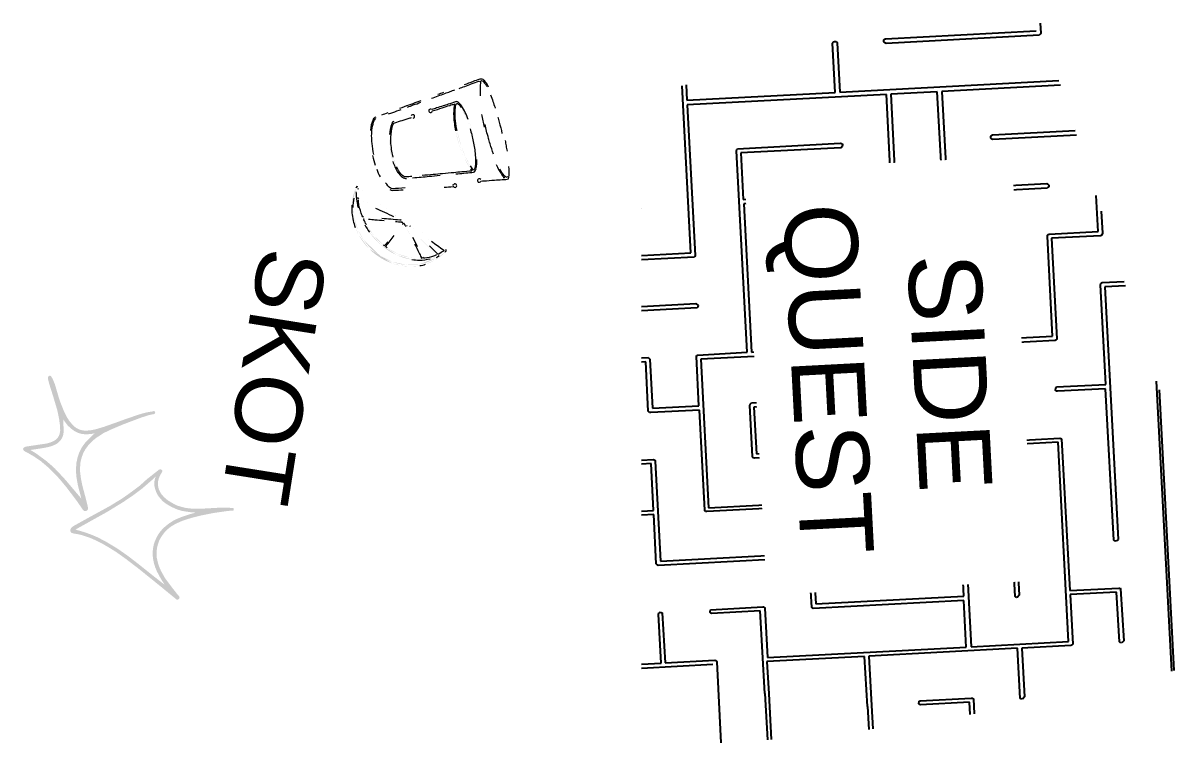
# Model space of a CAD drawing. Header units: millimetres. Extents: x -194 to 314, y -198 to 195.
# Drawn here: x -47.7 to 50.4, y -197.6 to -136.3 of the extents above; entities that cross this region are included whole.
import ezdxf

# ---------------------------------------------------------------- set-up
doc = ezdxf.new("R2010")
doc.units = ezdxf.units.MM
doc.header["$MEASUREMENT"] = 0
for name, color, linetype in [('H', 7, 'Continuous'), ('PDF4_Geometry', 7, 'Continuous'), ('PDF4_Solid Fills', 7, 'Continuous')]:
    doc.layers.add(name, color=color, linetype=linetype)
doc.styles.add('PDF AlfaSlabOne', font='arial.ttf')

msp = doc.modelspace()

# ---------------------------------------------------------------- hatches: boundary and pattern name
at = {"layer": 'H', "linetype": 'Continuous'}
msp.add_hatch(color=256, dxfattribs=at).paths.add_polyline_path([(-47.749, -172.574), (-47.716, -172.523), (-47.639, -172.451), (-47.496, -172.388), (-47.386, -172.374), (-46.695, -172.268), (-45.991, -172.164), (-45.743, -172.127), (-45.405, -172.033), (-45.177, -171.938), (-45.076, -171.883), (-44.972, -171.814), (-44.804, -171.659), (-44.703, -171.494), (-44.627, -171.314), (-44.577, -171.022), (-44.594, -170.6), (-44.624, -170.407), (-44.324, -170.389), (-44.293, -170.691), (-44.274, -170.869), (-44.284, -171.167), (-44.331, -171.445), (-44.427, -171.677), (-44.575, -171.89), (-44.76, -172.071), (-44.995, -172.218), (-45.28, -172.332), (-45.435, -172.381), (-45.84, -172.481), (-46.669, -172.61), (-47.125, -172.677), (-46.644, -172.966), (-45.798, -173.584), (-45.406, -173.917), (-45.027, -174.262), (-44.319, -175.012), (-43.985, -175.392), (-43.334, -176.163), (-42.776, -176.813), (-42.859, -176.491), (-43.062, -175.708), (-43.144, -175.278), (-43.183, -175.042), (-43.225, -174.603), (-43.224, -174.156), (-43.186, -173.727), (-43.093, -173.304), (-42.963, -172.9), (-42.765, -172.504), (-42.503, -172.129), (-42.345, -171.945), (-42.02, -171.619), (-41.623, -171.247), (-41.86, -171.299), (-42.285, -171.342), (-42.689, -171.321), (-43.043, -171.223), (-43.375, -171.06), (-43.674, -170.834), (-43.953, -170.57), (-44.209, -170.227), (-44.323, -170.05), (-44.324, -170.389), (-44.624, -170.407), (-44.672, -170.021), (-44.826, -169.284), (-45.154, -168.186), (-45.377, -167.468), (-45.506, -167.073), (-45.605, -166.667), (-45.622, -166.583), (-45.609, -166.477), (-45.591, -166.438), (-45.573, -166.4), (-45.528, -166.364), (-45.499, -166.355), (-45.431, -166.349), (-45.392, -166.368), (-45.367, -166.384), (-45.31, -166.472), (-45.265, -166.546), (-45.178, -166.719), (-45.031, -167.076), (-44.868, -167.625), (-44.763, -167.99), (-44.588, -168.553), (-44.255, -169.38), (-43.993, -169.9), (-43.834, -170.15), (-43.705, -170.315), (-43.467, -170.588), (-43.222, -170.794), (-42.941, -170.937), (-42.651, -171.013), (-42.315, -171.027), (-41.944, -170.991), (-41.527, -170.906), (-41.302, -170.839), (-40.823, -170.694), (-39.903, -170.372), (-38.981, -170.038), (-38.047, -169.717), (-37.582, -169.571), (-37.148, -169.461), (-36.706, -169.393), (-36.677, -169.383), (-36.607, -169.364), (-36.554, -169.371), (-36.527, -169.374), (-36.502, -169.391), (-36.481, -169.434), (-36.474, -169.49), (-36.478, -169.53), (-36.497, -169.567), (-36.527, -169.591), (-36.57, -169.613), (-36.64, -169.631), (-36.666, -169.628), (-37.015, -169.708), (-37.664, -169.913), (-38.644, -170.281), (-39.285, -170.529), (-39.613, -170.665), (-40.256, -170.939), (-40.89, -171.242), (-41.48, -171.63), (-41.764, -171.853), (-41.917, -171.997), (-42.199, -172.302), (-42.427, -172.613), (-42.617, -172.956), (-42.742, -173.307), (-42.842, -173.687), (-42.876, -174.077), (-42.885, -174.482), (-42.858, -174.702), (-42.818, -175.046), (-42.684, -175.726), (-42.414, -176.735), (-42.24, -177.421), (-42.216, -177.56), (-42.208, -177.71), (-42.228, -177.762), (-42.261, -177.812), (-42.306, -177.847), (-42.349, -177.869), (-42.377, -177.879), (-42.446, -177.884), (-42.499, -177.878), (-42.564, -177.856), (-42.672, -177.735), (-42.741, -177.631), (-43.155, -177.025), (-44.031, -175.874), (-44.491, -175.316), (-44.813, -174.952), (-45.487, -174.259), (-46.212, -173.642), (-46.813, -173.23), (-47.231, -172.989), (-47.446, -172.868), (-47.485, -172.85), (-47.587, -172.797), (-47.675, -172.745), (-47.721, -172.672), (-47.741, -172.616), (-47.749, -172.574)])
at = {"layer": 'PDF4_Solid Fills', "transparency": 33554559}
h = msp.add_hatch(color=256, dxfattribs=at)
h.paths.add_polyline_path([(-14.637, -144.2, 0.007735), (-15.139, -144.361)], flags=0)
h.paths.add_polyline_path([(-15.139, -144.361), (-16.128, -144.677)], flags=0)
h.paths.add_polyline_path([(-16.495, -145.792, 0.048168), (-16.471, -146.828)], flags=0)
h.paths.add_polyline_path([(-16.471, -146.828, 0.053777), (-16.201, -148.099)], flags=0)
h.paths.add_polyline_path([(-15.036, -149.527), (-14.525, -149.477)], flags=0)
h.paths.add_polyline_path([(-12.176, -149.262, 0.003018), (-10.838, -149.145)], flags=0)
h.paths.add_polyline_path([(-9.105, -148.718, 0.000008), (-9.096, -148.683)], flags=0)
h.paths.add_polyline_path([(-9.032, -147.912, 0.037093), (-9.099, -147.132)], flags=0)
h.paths.add_polyline_path([(-9.099, -147.132, 0.021198), (-9.267, -146.18)], flags=0)
h.paths.add_polyline_path([(-9.267, -146.18, 0.02769), (-9.531, -145.177)], flags=0)
h.paths.add_polyline_path([(-9.531, -145.177, 0.011528), (-9.764, -144.508)], flags=0)
h.paths.add_polyline_path([(-10.856, -145.476, 0.027377), (-10.506, -146.778)], flags=0)
h.paths.add_polyline_path([(-10.506, -146.778, 0.023155), (-10.314, -147.294)], flags=0)
h.paths.add_polyline_path([(-10.314, -147.294, 0.008547), (-10.089, -147.808)], flags=0)
h.paths.add_polyline_path([(-10.089, -147.808, 0.045077), (-9.573, -148.709)], flags=0)
h.paths.add_polyline_path([(-9.451, -148.899, 0.000022), (-9.443, -148.886)], flags=0)
h.paths.add_polyline_path([(-14.578, -149.366, 0.005289), (-13.709, -149.29)], flags=0)
h.paths.add_polyline_path([(-16.179, -147.707, 0.052459), (-15.894, -148.532)], flags=0)
h.paths.add_polyline_path([(-14.62, -144.348, 0.270209), (-14.456, -144.4)], flags=0)
h.paths.add_polyline_path([(-9.985, -147.723, 0.040288), (-9.58, -148.458)], flags=0)
h.paths.add_polyline_path([(-10.337, -146.852, 0.026581), (-9.985, -147.723)], flags=0)
h.paths.add_polyline_path([(-10.723, -145.468, 0.031532), (-10.337, -146.852)], flags=0)
h.paths.add_polyline_path([(-9.878, -144.523, 0.052284), (-10.373, -143.495)], flags=0)
h.paths.add_polyline_path([(-9.612, -145.291, 0.005024), (-9.878, -144.523)], flags=0)

# ---------------------------------------------------------------- linework, layer by layer
for p, q in [((39.025, -136.287), (39.071, -137.157)), ((25.831, -137.624), (38.691, -136.95)), ((38.937, -137.307), (25.879, -138.019)), ((38.991, -137.275), (38.937, -137.307)), ((39.046, -137.216), (38.991, -137.275)), ((39.071, -137.157), (39.046, -137.216)), ((21.307, -138.004), (21.36, -137.943)), ((21.526, -142.196), (21.307, -138.004)), ((21.36, -137.943), (21.386, -137.886)), ((21.386, -137.886), (21.468, -137.852)), ((21.468, -137.852), (21.553, -137.848)), ((21.553, -137.848), (21.612, -137.874)), ((21.612, -137.874), (21.671, -137.927)), ((21.671, -137.927), (21.703, -137.983)), ((21.703, -137.983), (21.923, -142.175)), ((25.673, -137.859), (25.694, -137.716)), ((25.704, -137.915), (25.673, -137.859)), ((25.694, -137.716), (25.747, -137.657)), ((25.764, -137.969), (25.704, -137.915)), ((25.747, -137.657), (25.831, -137.624)), ((25.879, -138.019), (25.764, -137.969)), ((21.923, -142.175), (40.62, -141.195)), ((9.234, -155.877), (8.488, -141.64)), ((8.825, -141.558), (8.893, -142.858)), ((8.893, -142.858), (21.526, -142.196)), ((25.909, -142.364), (8.913, -143.254)), ((26.354, -150.862), (25.909, -142.364)), ((30.243, -142.136), (26.276, -142.344)), ((26.276, -142.344), (26.722, -150.843)), ((30.716, -150.633), (30.243, -142.136)), ((40.747, -141.586), (30.64, -142.116)), ((30.64, -142.116), (31.075, -150.415)), ((8.913, -143.254), (9.587, -156.114)), ((34.818, -145.987), (34.843, -145.9)), ((34.823, -146.072), (34.818, -145.987)), ((34.855, -146.127), (34.823, -146.072)), ((34.843, -145.9), (34.896, -145.841)), ((34.914, -146.18), (34.855, -146.127)), ((34.896, -145.841), (34.951, -145.809)), ((34.971, -146.206), (34.914, -146.18)), ((34.951, -145.809), (41.999, -145.44)), ((42.126, -145.831), (34.971, -146.206)), ((13.124, -147.18), (13.145, -147.066)), ((14.024, -164.346), (13.124, -147.18)), ((13.145, -147.066), (13.2, -147.005)), ((13.2, -147.005), (21.951, -146.519)), ((22.028, -146.913), (13.473, -147.361)), ((21.951, -146.519), (22.066, -146.541)), ((22.084, -146.881), (22.028, -146.913)), ((22.066, -146.541), (22.126, -146.596)), ((22.137, -146.822), (22.084, -146.881)), ((22.126, -146.596), (22.159, -146.679)), ((22.159, -146.679), (22.137, -146.822)), ((13.473, -147.361), (13.681, -151.326)), ((31.075, -150.415), (39.6, -149.968)), ((39.6, -149.968), (39.658, -149.994)), ((39.658, -149.994), (39.719, -150.047)), ((39.719, -150.047), (39.749, -150.102)), ((39.753, -150.187), (39.731, -150.274)), ((39.749, -150.102), (39.753, -150.187)), ((13.681, -151.326), (22.236, -150.878)), ((22.236, -150.878), (22.322, -150.903)), ((22.322, -150.903), (22.383, -150.956)), ((22.383, -150.956), (22.413, -151.011)), ((22.413, -151.011), (22.633, -155.203)), ((26.387, -150.946), (26.354, -150.862)), ((26.447, -150.999), (26.387, -150.946)), ((26.589, -151.02), (26.447, -150.999)), ((26.644, -150.988), (26.589, -151.02)), ((26.699, -150.929), (26.644, -150.988)), ((26.722, -150.843), (26.699, -150.929)), ((30.749, -150.717), (30.716, -150.633)), ((30.781, -150.772), (30.749, -150.717)), ((30.895, -150.795), (30.781, -150.772)), ((35.059, -150.576), (30.895, -150.795)), ((35.267, -154.541), (35.059, -150.576)), ((39.621, -150.365), (35.428, -150.584)), ((35.428, -150.584), (35.87, -159.027)), ((39.674, -150.306), (39.621, -150.365)), ((39.731, -150.274), (39.674, -150.306)), ((43.961, -154.057), (43.8, -150.983)), ((5, -152.066), (5, -152.067)), ((22.029, -151.259), (13.729, -151.694)), ((13.729, -151.694), (14.391, -164.326)), ((22.248, -155.451), (22.029, -151.259)), ((44.234, -152.319), (44.339, -154.208)), ((39.797, -154.275), (43.961, -154.057)), ((22.633, -155.203), (35.267, -154.541)), ((35.286, -154.909), (26.958, -155.346)), ((35.506, -159.102), (35.286, -154.909)), ((39.639, -154.483), (39.66, -154.368)), ((40.084, -162.98), (39.639, -154.483)), ((39.66, -154.368), (39.713, -154.308)), ((39.713, -154.308), (39.797, -154.275)), ((44.179, -154.416), (39.987, -154.635)), ((39.987, -154.635), (40.435, -163.19)), ((44.263, -154.382), (44.179, -154.416)), ((44.287, -154.325), (44.263, -154.382)), ((44.339, -154.208), (44.287, -154.325)), ((5, -156.099), (9.234, -155.877)), ((9.587, -156.114), (9.561, -156.172)), ((17.913, -155.622), (17.934, -155.506)), ((18.143, -160.012), (17.913, -155.622)), ((17.934, -155.506), (17.987, -155.447)), ((17.987, -155.447), (18.044, -155.415)), ((18.044, -155.415), (18.129, -155.411)), ((18.129, -155.411), (18.215, -155.435)), ((18.215, -155.435), (18.274, -155.488)), ((18.274, -155.488), (18.306, -155.572)), ((18.306, -155.572), (18.524, -159.736)), ((22.28, -155.505), (22.248, -155.451)), ((22.339, -155.56), (22.28, -155.505)), ((22.426, -155.583), (22.339, -155.56)), ((26.59, -155.365), (22.426, -155.583)), ((26.81, -159.558), (26.59, -155.365)), ((26.958, -155.346), (27.177, -159.539)), ((9.508, -156.233), (5, -156.483)), ((9.561, -156.172), (9.508, -156.233)), ((35.87, -159.027), (35.849, -159.14)), ((44.171, -158.592), (44.193, -158.476)), ((44.617, -167.088), (44.171, -158.592)), ((44.193, -158.476), (44.247, -158.417)), ((44.247, -158.417), (44.304, -158.414)), ((44.304, -158.414), (46.178, -158.303)), ((46.3, -158.678), (44.549, -158.77)), ((44.549, -158.77), (45.678, -180.298)), ((18.173, -160.067), (18.143, -160.012)), ((22.456, -159.928), (18.291, -160.146)), ((18.524, -159.736), (22.661, -159.519)), ((23.118, -172.561), (22.456, -159.928)), ((22.661, -159.519), (22.775, -159.542)), ((22.775, -159.542), (22.836, -159.595)), ((22.836, -159.595), (22.868, -159.679)), ((22.868, -159.679), (23.087, -163.87)), ((26.842, -159.613), (26.81, -159.558)), ((26.901, -159.666), (26.842, -159.613)), ((26.958, -159.692), (26.901, -159.666)), ((27.044, -159.687), (26.958, -159.692)), ((27.098, -159.655), (27.044, -159.687)), ((27.153, -159.596), (27.098, -159.655)), ((27.177, -159.539), (27.153, -159.596)), ((31.167, -159.244), (31.191, -159.158)), ((31.387, -163.436), (31.167, -159.244)), ((31.191, -159.158), (31.245, -159.098)), ((31.245, -159.098), (31.33, -159.094)), ((31.33, -159.094), (31.471, -159.087)), ((31.471, -159.087), (31.532, -159.14)), ((31.532, -159.14), (31.564, -159.223)), ((31.564, -159.223), (31.783, -163.415)), ((35.537, -159.157), (35.506, -159.102)), ((35.597, -159.21), (35.537, -159.157)), ((35.654, -159.236), (35.597, -159.21)), ((35.739, -159.232), (35.654, -159.236)), ((35.796, -159.2), (35.739, -159.232)), ((35.849, -159.14), (35.796, -159.2)), ((5, -160.445), (9.658, -160.201)), ((9.763, -160.564), (5, -160.829)), ((9.658, -160.201), (9.837, -160.362)), ((9.818, -160.505), (9.763, -160.564)), ((9.837, -160.362), (9.818, -160.505)), ((18.232, -160.12), (18.173, -160.067)), ((18.291, -160.146), (18.232, -160.12)), ((31.783, -163.415), (40.084, -162.98)), ((31.379, -163.806), (23.079, -164.241)), ((23.087, -163.87), (31.387, -163.436)), ((31.657, -168.053), (31.379, -163.806)), ((40.301, -163.339), (31.775, -163.786)), ((31.775, -163.786), (31.983, -167.75)), ((40.356, -163.307), (40.301, -163.339)), ((40.41, -163.248), (40.356, -163.307)), ((40.435, -163.19), (40.41, -163.248)), ((5, -164.818), (5.581, -164.788)), ((5.581, -164.788), (5.732, -164.923)), ((5.732, -164.923), (5.952, -169.115)), ((9.697, -164.716), (9.721, -164.629)), ((9.916, -168.907), (9.697, -164.716)), ((9.721, -164.629), (9.776, -164.597)), ((9.776, -164.597), (14.024, -164.346)), ((18.605, -164.503), (10.078, -164.95)), ((10.078, -164.95), (10.741, -177.612)), ((14.391, -164.326), (18.584, -164.106)), ((18.584, -164.106), (18.671, -164.131)), ((18.689, -164.471), (18.605, -164.503)), ((18.671, -164.131), (18.73, -164.184)), ((18.742, -164.411), (18.689, -164.471)), ((18.73, -164.184), (18.762, -164.268)), ((18.765, -164.326), (18.742, -164.411)), ((18.762, -164.268), (18.765, -164.326)), ((23.079, -164.241), (23.525, -172.738)), ((5.374, -165.169), (5, -165.189)), ((5.594, -169.361), (5.374, -165.169)), ((50.242, -191.52), (48.947, -166.825)), ((31.983, -167.75), (36.118, -167.534)), ((36.118, -167.534), (36.235, -167.584)), ((36.235, -167.584), (36.293, -167.61)), ((36.293, -167.61), (36.544, -171.887)), ((40.326, -167.598), (40.37, -167.367)), ((40.385, -167.652), (40.326, -167.598)), ((40.37, -167.367), (40.424, -167.308)), ((40.499, -167.675), (40.385, -167.652)), ((40.424, -167.308), (44.617, -167.088)), ((44.607, -167.459), (40.499, -167.675)), ((45.313, -180.374), (44.607, -167.459)), ((49.185, -167.558), (50.439, -191.468)), ((14.261, -168.879), (14.283, -168.763)), ((14.49, -173.241), (14.261, -168.879)), ((14.283, -168.763), (14.337, -168.704)), ((14.337, -168.704), (14.392, -168.672)), ((14.392, -168.672), (18.754, -168.444)), ((18.831, -168.81), (14.609, -169.031)), ((18.754, -168.444), (18.871, -168.494)), ((18.886, -168.778), (18.831, -168.81)), ((18.871, -168.494), (18.928, -168.52)), ((18.928, -168.52), (18.886, -168.778)), ((27.263, -168.198), (27.422, -167.99)), ((27.523, -172.614), (27.263, -168.198)), ((27.422, -167.99), (27.567, -168.038)), ((27.567, -168.038), (27.624, -168.064)), ((27.624, -168.064), (27.877, -172.341)), ((31.689, -168.107), (31.657, -168.053)), ((31.803, -168.13), (31.689, -168.107)), ((35.967, -167.912), (31.803, -168.13)), ((36.219, -172.158), (35.967, -167.912)), ((5.626, -169.417), (5.594, -169.361)), ((5.685, -169.47), (5.626, -169.417)), ((5.801, -169.493), (5.685, -169.47)), ((9.965, -169.275), (5.801, -169.493)), ((5.952, -169.115), (9.916, -168.907)), ((10.412, -177.8), (9.965, -169.275)), ((14.609, -169.031), (14.817, -172.996)), ((36.544, -171.887), (40.708, -171.668)), ((40.708, -171.668), (40.795, -171.691)), ((40.795, -171.691), (40.854, -171.717)), ((40.854, -171.717), (41.56, -184.661)), ((14.817, -172.996), (23.118, -172.561)), ((23.525, -172.738), (23.391, -172.916)), ((27.582, -172.669), (27.523, -172.614)), ((27.669, -172.692), (27.582, -172.669)), ((31.86, -172.472), (27.669, -172.692)), ((27.877, -172.341), (32.013, -172.124)), ((32.069, -176.466), (31.86, -172.472)), ((32.013, -172.124), (32.128, -172.145)), ((32.128, -172.145), (32.186, -172.171)), ((32.186, -172.171), (32.439, -176.446)), ((36.278, -172.213), (36.219, -172.158)), ((36.336, -172.237), (36.278, -172.213)), ((40.558, -172.016), (36.336, -172.237)), ((41.448, -189.013), (40.558, -172.016)), ((5, -173.54), (6.01, -173.487)), ((6.01, -173.487), (6.097, -173.51)), ((6.097, -173.51), (6.154, -173.536)), ((6.154, -173.536), (6.188, -173.619)), ((6.188, -173.619), (6.634, -182.145)), ((14.52, -173.295), (14.49, -173.241)), ((14.552, -173.352), (14.52, -173.295)), ((14.639, -173.374), (14.552, -173.352)), ((23.391, -172.916), (14.639, -173.374)), ((5.829, -173.836), (5, -173.88)), ((6.038, -177.83), (5.829, -173.836)), ((27.746, -176.863), (27.905, -176.684)), ((27.905, -176.684), (32.069, -176.466)), ((36.422, -176.579), (28.093, -177.016)), ((32.439, -176.446), (36.63, -176.227)), ((36.9, -185.161), (36.422, -176.579)), ((36.63, -176.227), (36.689, -176.253)), ((36.689, -176.253), (36.747, -176.279)), ((36.747, -176.279), (37.235, -185.058)), ((23.364, -177.263), (10.588, -177.933)), ((10.741, -177.612), (23.601, -176.939)), ((23.643, -181.51), (23.364, -177.263)), ((23.601, -176.939), (23.688, -176.963)), ((23.688, -176.963), (23.747, -176.987)), ((23.747, -176.987), (23.997, -181.235)), ((27.964, -181.027), (27.746, -176.863)), ((28.093, -177.016), (28.313, -181.208)), ((5, -177.891), (6.038, -177.83)), ((6.056, -178.17), (5, -178.226)), ((6.277, -182.391), (6.056, -178.17)), ((10.415, -177.857), (10.412, -177.8)), ((10.474, -177.91), (10.415, -177.857)), ((10.588, -177.933), (10.474, -177.91)), ((45.372, -180.427), (45.313, -180.374)), ((45.515, -180.449), (45.372, -180.427)), ((45.678, -180.298), (45.515, -180.449)), ((6.634, -182.145), (19.465, -181.473)), ((19.465, -181.473), (19.581, -181.495)), ((19.581, -181.495), (19.64, -181.549)), ((19.64, -181.549), (19.89, -185.796)), ((23.675, -181.564), (23.643, -181.51)), ((23.789, -181.587), (23.675, -181.564)), ((28.179, -181.357), (23.789, -181.587)), ((23.997, -181.235), (27.964, -181.027)), ((28.234, -181.325), (28.179, -181.357)), ((28.313, -181.208), (28.234, -181.325)), ((32.303, -180.914), (32.467, -180.791)), ((32.524, -185.134), (32.303, -180.914)), ((32.467, -180.791), (32.61, -180.813)), ((32.61, -180.813), (32.67, -180.866)), ((32.67, -180.866), (33.148, -189.448)), ((6.309, -182.445), (6.277, -182.391)), ((6.368, -182.5), (6.309, -182.445)), ((6.426, -182.525), (6.368, -182.5)), ((19.287, -181.851), (6.426, -182.525)), ((19.537, -186.098), (19.287, -181.851)), ((41.56, -184.661), (45.724, -184.443)), ((45.724, -184.443), (45.84, -184.464)), ((45.84, -184.464), (45.87, -184.52)), ((45.87, -184.52), (46.159, -188.935)), ((32.516, -185.504), (19.656, -186.178)), ((19.89, -185.796), (32.524, -185.134)), ((32.724, -189.47), (32.516, -185.504)), ((36.959, -185.214), (36.9, -185.161)), ((37.017, -185.24), (36.959, -185.214)), ((37.102, -185.236), (37.017, -185.24)), ((37.235, -185.058), (37.102, -185.236)), ((45.544, -184.793), (41.578, -185.001)), ((41.578, -185.001), (41.799, -189.222)), ((45.794, -189.04), (45.544, -184.793)), ((6.474, -186.67), (6.495, -186.555)), ((6.495, -186.555), (6.551, -186.523)), ((6.551, -186.523), (6.606, -186.493)), ((6.606, -186.493), (6.781, -186.569)), ((10.866, -186.467), (10.913, -186.294)), ((10.869, -186.525), (10.866, -186.467)), ((10.928, -186.579), (10.869, -186.525)), ((10.913, -186.294), (15.358, -186.034)), ((15.15, -186.386), (10.986, -186.605)), ((15.543, -193.431), (15.15, -186.386)), ((15.358, -186.034), (15.445, -186.057)), ((15.445, -186.057), (15.504, -186.112)), ((15.504, -186.112), (15.536, -186.166)), ((15.536, -186.166), (15.756, -190.359)), ((19.596, -186.153), (19.537, -186.098)), ((19.656, -186.178), (19.596, -186.153)), ((6.692, -190.834), (6.474, -186.67)), ((6.781, -186.569), (7.031, -190.817)), ((10.986, -186.605), (10.928, -186.579)), ((15.756, -190.359), (32.724, -189.47)), ((33.148, -189.448), (41.448, -189.013)), ((41.635, -189.343), (37.471, -189.561)), ((41.799, -189.222), (41.635, -189.343)), ((45.855, -189.094), (45.794, -189.04)), ((45.998, -189.114), (45.855, -189.094)), ((46.159, -188.935), (45.998, -189.114)), ((24.045, -190.265), (15.717, -190.701)), ((24.297, -194.541), (24.045, -190.265)), ((37.076, -189.582), (24.413, -190.245)), ((24.413, -190.245), (24.634, -194.466)), ((37.327, -193.858), (37.076, -189.582)), ((37.471, -189.561), (37.689, -193.725)), ((5, -190.923), (6.692, -190.834)), ((11.102, -190.972), (5, -191.292)), ((7.031, -190.817), (11.28, -190.594)), ((11.28, -190.594), (11.338, -190.618)), ((11.338, -190.618), (11.399, -190.673)), ((11.399, -190.673), (11.429, -190.728)), ((11.429, -190.728), (11.792, -197.649)), ((15.717, -190.701), (15.862, -193.471)), ((15.543, -193.431), (15.749, -197.373)), ((15.862, -193.471), (16.066, -197.347)), ((28.66, -194.313), (28.704, -194.083)), ((28.719, -194.366), (28.66, -194.313)), ((28.704, -194.083), (28.788, -194.05)), ((28.806, -194.39), (28.719, -194.366)), ((28.788, -194.05), (33.15, -193.821)), ((32.997, -194.171), (28.806, -194.39)), ((33.052, -195.222), (32.997, -194.171)), ((33.15, -193.821), (33.265, -193.844)), ((33.265, -193.844), (33.324, -193.898)), ((33.324, -193.898), (33.399, -195.163)), ((37.385, -193.883), (37.327, -193.858)), ((37.529, -193.904), (37.385, -193.883)), ((37.689, -193.725), (37.529, -193.904)), ((24.297, -194.541), (24.399, -196.491)), ((24.634, -194.466), (24.738, -196.449))]:
    msp.add_line(p, q)
at = {"layer": 'PDF4_Geometry', "lineweight": 13}
for points in [[(-9.36, -141.279), (-9.612, -141.382), (-9.862, -141.468), (-10.116, -141.56)], [(-9.506, -141.475), (-9.293, -141.399), (-9.073, -141.331), (-8.869, -141.239)], [(-8.808, -141.068), (-8.994, -141.139), (-9.181, -141.205), (-9.36, -141.279)], [(-8.869, -141.239), (-8.818, -141.217), (-8.811, -141.226), (-8.82, -141.284)], [(-8.71, -142.496), (-8.735, -142.116), (-8.752, -141.728), (-8.699, -141.346)], [(-8.699, -141.346), (-8.696, -141.311), (-8.691, -141.282), (-8.681, -141.252)], [(-8.681, -141.252), (-8.663, -141.186), (-8.632, -141.174), (-8.575, -141.2)], [(-8.575, -141.2), (-8.519, -141.226), (-8.481, -141.268), (-8.442, -141.315)], [(-8.442, -141.315), (-8.342, -141.432), (-8.268, -141.56), (-8.192, -141.694)], [(-8.028, -141.746), (-8.131, -141.546), (-8.237, -141.352), (-8.388, -141.185)], [(-12.897, -142.703), (-12.52, -142.56), (-12.139, -142.433), (-11.763, -142.285)], [(-11.882, -142.206), (-12.048, -142.267), (-12.215, -142.322), (-12.375, -142.387)], [(-11.763, -142.285), (-11.613, -142.229), (-11.46, -142.188), (-11.317, -142.127)], [(-11.317, -142.127), (-11.179, -142.067), (-11.037, -142.023), (-10.898, -141.969)], [(-10.547, -141.86), (-10.386, -141.801), (-10.232, -141.738), (-10.07, -141.684)], [(-10.07, -141.684), (-9.877, -141.622), (-9.692, -141.546), (-9.506, -141.475)], [(-14.831, -143.282), (-15.101, -143.378), (-15.365, -143.477), (-15.635, -143.573)], [(-14.954, -143.456), (-14.788, -143.395), (-14.625, -143.324), (-14.453, -143.268)], [(-14.158, -143.032), (-14.378, -143.127), (-14.608, -143.203), (-14.831, -143.282)], [(-14.453, -143.268), (-14.238, -143.201), (-14.031, -143.12), (-13.819, -143.044)], [(-13.82, -142.915), (-13.934, -142.958), (-14.051, -142.985), (-14.158, -143.032)], [(-11.912, -143.35), (-12.102, -143.399), (-12.281, -143.479), (-12.466, -143.528)], [(-11.981, -143.511), (-11.767, -143.44), (-11.551, -143.379), (-11.344, -143.303)], [(-11.493, -143.215), (-11.628, -143.262), (-11.769, -143.311), (-11.912, -143.35)], [(-10.856, -143.006), (-11.06, -143.098), (-11.281, -143.138), (-11.493, -143.215)], [(-11.344, -143.303), (-11.209, -143.255), (-11.068, -143.234), (-10.934, -143.181)], [(-10.94, -143.3), (-11.019, -143.615), (-11.019, -143.934), (-11.007, -144.256)], [(-10.934, -143.181), (-10.917, -143.228), (-10.931, -143.265), (-10.94, -143.3)], [(-10.875, -143.655), (-10.858, -143.488), (-10.834, -143.321), (-10.781, -143.163)], [(-10.636, -143.034), (-10.704, -142.983), (-10.78, -142.972), (-10.856, -143.006)], [(-10.781, -143.163), (-10.753, -143.089), (-10.742, -143.087), (-10.681, -143.134)], [(-10.681, -143.134), (-10.551, -143.233), (-10.461, -143.358), (-10.373, -143.495)], [(-10.346, -143.343), (-10.429, -143.227), (-10.521, -143.12), (-10.636, -143.034)], [(-9.764, -144.508), (-9.919, -144.101), (-10.096, -143.7), (-10.346, -143.343)], [(-7.862, -142.419), (-7.793, -142.599), (-7.718, -142.778), (-7.658, -142.966)], [(-7.658, -142.966), (-7.606, -143.144), (-7.539, -143.313), (-7.481, -143.49)], [(-17.654, -144.317), (-17.753, -144.351), (-17.831, -144.403), (-17.877, -144.497)], [(-16.639, -143.944), (-16.815, -144.012), (-16.991, -144.075), (-17.166, -144.143)], [(-16.562, -144.038), (-16.443, -143.994), (-16.321, -143.96), (-16.202, -143.916)], [(-16.202, -143.916), (-15.965, -143.823), (-15.726, -143.74), (-15.493, -143.652)], [(-14.525, -144.102), (-14.578, -144.114), (-14.62, -144.152), (-14.637, -144.2)], [(-14.341, -144.216), (-14.36, -144.137), (-14.445, -144.083), (-14.525, -144.102)], [(-14.456, -144.4), (-14.376, -144.381), (-14.323, -144.296), (-14.341, -144.216)], [(-13.024, -143.617), (-13.104, -143.635), (-13.158, -143.72), (-13.139, -143.8)], [(-13.139, -143.8), (-13.121, -143.88), (-13.036, -143.933), (-12.956, -143.915)], [(-12.879, -143.662), (-12.916, -143.625), (-12.971, -143.605), (-13.024, -143.617)], [(-12.956, -143.915), (-12.892, -143.9), (-12.848, -143.845), (-12.839, -143.787)], [(-12.466, -143.528), (-12.609, -143.566), (-12.744, -143.614), (-12.879, -143.662)], [(-12.839, -143.787), (-12.828, -143.785), (-12.818, -143.782), (-12.812, -143.781)], [(-12.812, -143.781), (-12.538, -143.679), (-12.258, -143.603), (-11.981, -143.511)], [(-11.007, -144.256), (-10.991, -144.667), (-10.931, -145.073), (-10.856, -145.476)], [(-10.854, -144.652), (-10.885, -144.323), (-10.906, -143.987), (-10.875, -143.655)], [(-8.629, -144.068), (-8.558, -144.427), (-8.496, -144.793), (-8.409, -145.148)], [(-7.481, -143.49), (-7.476, -143.512), (-7.467, -143.526), (-7.462, -143.548)], [(-7.238, -144.303), (-7.2, -144.445), (-7.163, -144.582), (-7.125, -144.724)], [(-17.877, -144.497), (-18.028, -144.795), (-18.083, -145.116), (-18.115, -145.442)], [(-17.972, -146.552), (-18.017, -146.114), (-18.027, -145.679), (-17.964, -145.245)], [(-17.964, -145.245), (-17.928, -145.007), (-17.869, -144.775), (-17.768, -144.556)], [(-17.768, -144.556), (-17.742, -144.5), (-17.701, -144.457), (-17.639, -144.431)], [(-16.292, -144.866), (-16.421, -145.165), (-16.468, -145.472), (-16.495, -145.792)], [(-16.323, -145.489), (-16.29, -145.291), (-16.245, -145.096), (-16.165, -144.91)], [(-16.247, -144.772), (-16.262, -144.803), (-16.277, -144.835), (-16.292, -144.866)], [(-16.128, -144.677), (-16.18, -144.695), (-16.219, -144.721), (-16.247, -144.772)], [(-16.165, -144.91), (-16.135, -144.842), (-16.087, -144.808), (-16.019, -144.787)], [(-16.019, -144.787), (-15.809, -144.722), (-15.6, -144.651), (-15.391, -144.586)], [(-15.391, -144.586), (-15.165, -144.518), (-14.948, -144.434), (-14.725, -144.377)], [(-14.725, -144.377), (-14.688, -144.369), (-14.652, -144.355), (-14.62, -144.348)], [(-10.723, -145.468), (-10.779, -145.2), (-10.83, -144.927), (-10.854, -144.652)], [(-9.612, -145.291), (-9.548, -145.472), (-9.516, -145.66), (-9.466, -145.828)], [(-8.03, -146.114), (-8.171, -145.67), (-8.255, -145.303), (-8.34, -144.936)], [(-7.125, -144.724), (-7.033, -145.05), (-6.964, -145.376), (-6.888, -145.706)], [(-16.358, -146.561), (-16.379, -146.202), (-16.377, -145.843), (-16.323, -145.489)], [(-9.466, -145.828), (-9.426, -146.026), (-9.379, -146.206), (-9.339, -146.381)], [(-7.9, -146.582), (-7.962, -146.406), (-8, -146.219), (-8.03, -146.114)], [(-17.821, -147.48), (-17.885, -147.176), (-17.945, -146.865), (-17.972, -146.552)], [(-16.281, -147.215), (-16.313, -146.999), (-16.346, -146.783), (-16.358, -146.561)], [(-16.179, -147.707), (-16.217, -147.542), (-16.254, -147.377), (-16.281, -147.215)], [(-9.339, -146.381), (-9.252, -146.759), (-9.203, -147.145), (-9.165, -147.528)], [(-7.609, -147.456), (-7.72, -147.168), (-7.799, -146.873), (-7.9, -146.582)], [(-17.937, -147.585), (-17.873, -147.862), (-17.804, -148.137), (-17.709, -148.406)], [(-16.201, -148.099), (-16.096, -148.41), (-15.966, -148.705), (-15.79, -148.984)], [(-9.165, -147.528), (-9.134, -147.857), (-9.125, -148.191), (-9.183, -148.524)], [(-9.096, -148.683), (-9.03, -148.432), (-9.024, -148.168), (-9.032, -147.912)], [(-17.579, -148.751), (-17.498, -148.979), (-17.394, -149.19), (-17.282, -149.406)], [(-15.511, -149.144), (-15.676, -148.964), (-15.793, -148.75), (-15.894, -148.532)], [(-15.79, -148.984), (-15.676, -149.16), (-15.544, -149.32), (-15.366, -149.435)], [(-15.209, -149.383), (-15.329, -149.326), (-15.427, -149.242), (-15.511, -149.144)], [(-12.752, -149.198), (-13.073, -149.222), (-13.389, -149.261), (-13.709, -149.29)], [(-11.965, -149.129), (-12.224, -149.15), (-12.486, -149.182), (-12.752, -149.198)], [(-10.997, -149.041), (-11.317, -149.065), (-11.639, -149.105), (-11.965, -149.129)], [(-10.32, -148.981), (-10.547, -148.994), (-10.77, -149.023), (-10.997, -149.041)], [(-10.838, -149.145), (-10.382, -149.102), (-9.918, -149.068), (-9.464, -149.014)], [(-9.451, -148.899), (-9.742, -148.927), (-10.031, -148.965), (-10.32, -148.981)], [(-9.341, -148.79), (-9.423, -148.679), (-9.508, -148.576), (-9.58, -148.458)], [(-9.573, -148.709), (-9.532, -148.766), (-9.475, -148.82), (-9.443, -148.886)], [(-9.464, -149.014), (-9.207, -148.983), (-9.2, -148.987), (-9.105, -148.718)], [(-9.251, -148.769), (-9.285, -148.838), (-9.301, -148.842), (-9.341, -148.79)], [(-9.183, -148.524), (-9.198, -148.605), (-9.218, -148.689), (-9.251, -148.769)], [(-7.387, -148.346), (-7.353, -148.422), (-7.313, -148.497), (-7.279, -148.573)], [(-7.279, -148.573), (-7.159, -148.825), (-7.023, -149.074), (-6.843, -149.296)], [(-6.701, -149.28), (-6.85, -149.118), (-6.962, -148.926), (-7.063, -148.731)], [(-6.302, -149.452), (-6.268, -149.136), (-6.283, -148.826), (-6.305, -148.511)], [(-19.177, -150.255), (-19.256, -150.201), (-19.278, -150.206), (-19.325, -150.295)], [(-16.393, -150.366), (-16.553, -150.234), (-16.69, -150.076), (-16.813, -149.908)], [(-15.366, -149.435), (-15.266, -149.502), (-15.161, -149.545), (-15.036, -149.527)], [(-15.074, -149.408), (-15.12, -149.407), (-15.165, -149.406), (-15.209, -149.383)], [(-14.578, -149.366), (-14.743, -149.382), (-14.907, -149.403), (-15.074, -149.408)], [(-14.525, -149.477), (-14.272, -149.453), (-14.021, -149.423), (-13.771, -149.41)], [(-13.771, -149.41), (-13.549, -149.398), (-13.325, -149.369), (-13.104, -149.352)], [(-13.104, -149.352), (-12.795, -149.331), (-12.483, -149.293), (-12.176, -149.262)], [(-11.051, -150.101), (-11.067, -150.104), (-11.084, -150.103), (-11.1, -150.107)], [(-10.94, -149.997), (-10.993, -150.009), (-11.034, -150.052), (-11.051, -150.101)], [(-10.756, -150.111), (-10.774, -150.032), (-10.86, -149.979), (-10.94, -149.997)], [(-10.871, -150.295), (-10.791, -150.276), (-10.738, -150.191), (-10.756, -150.111)], [(-8.867, -149.56), (-8.947, -149.578), (-9, -149.663), (-8.982, -149.743)], [(-8.982, -149.743), (-8.963, -149.823), (-8.878, -149.876), (-8.798, -149.857)], [(-8.698, -149.633), (-8.733, -149.579), (-8.797, -149.544), (-8.867, -149.56)], [(-8.798, -149.857), (-8.745, -149.845), (-8.704, -149.802), (-8.687, -149.753)], [(-8.687, -149.753), (-8.599, -149.744), (-8.512, -149.736), (-8.428, -149.733)], [(-8.428, -149.733), (-8.121, -149.724), (-7.82, -149.689), (-7.515, -149.674)], [(-7.515, -149.674), (-7.303, -149.665), (-7.09, -149.638), (-6.872, -149.633)], [(-6.872, -149.633), (-6.733, -149.629), (-6.596, -149.614), (-6.458, -149.605)], [(-6.843, -149.296), (-6.795, -149.358), (-6.734, -149.405), (-6.681, -149.466)], [(-6.681, -149.466), (-6.713, -149.496), (-6.753, -149.494), (-6.786, -149.496)], [(-6.532, -149.426), (-6.602, -149.392), (-6.654, -149.337), (-6.701, -149.28)], [(-6.413, -149.359), (-6.42, -149.451), (-6.444, -149.467), (-6.532, -149.426)], [(-6.458, -149.605), (-6.335, -149.599), (-6.314, -149.572), (-6.302, -149.452)], [(-19.325, -150.295), (-19.333, -150.308), (-19.34, -150.326), (-19.348, -150.34)], [(-19.347, -150.686), (-19.32, -150.753), (-19.331, -150.806), (-19.329, -150.862)], [(-19.21, -150.403), (-19.166, -150.399), (-19.143, -150.427), (-19.122, -150.444)], [(-19.108, -151.287), (-19.165, -151.26), (-19.189, -151.227), (-19.193, -151.161)], [(-16.455, -150.487), (-16.393, -150.539), (-16.32, -150.562), (-16.239, -150.549)], [(-16.253, -150.412), (-16.309, -150.414), (-16.351, -150.401), (-16.393, -150.366)], [(-15.157, -150.345), (-15.522, -150.367), (-15.888, -150.39), (-16.253, -150.412)], [(-16.239, -150.549), (-16.195, -150.544), (-16.151, -150.54), (-16.101, -150.539)], [(-16.101, -150.539), (-15.84, -150.524), (-15.578, -150.514), (-15.314, -150.493)], [(-11.831, -150.275), (-11.57, -150.259), (-11.311, -150.239), (-11.055, -150.23)], [(-11.055, -150.23), (-11.049, -150.229), (-11.044, -150.228), (-11.032, -150.231)], [(-11.032, -150.231), (-10.998, -150.279), (-10.935, -150.309), (-10.871, -150.295)], [(-17.688, -152.063), (-17.168, -152.297), (-16.653, -152.536), (-16.133, -152.77)], [(-17.726, -153.046), (-17.468, -153.071), (-17.211, -153.09), (-16.952, -153.115)], [(-16.374, -153.016), (-16.626, -152.995), (-16.878, -152.975), (-17.129, -152.954)], [(-15.6, -153.084), (-15.858, -153.059), (-16.115, -153.04), (-16.374, -153.016)], [(-15.997, -152.677), (-16.001, -152.683), (-16.005, -152.69), (-16.004, -152.695)], [(-15.479, -153.095), (-15.519, -153.093), (-15.559, -153.091), (-15.6, -153.084)], [(-15.566, -153.037), (-15.534, -153.052), (-15.503, -153.067), (-15.476, -153.084)], [(-15.476, -153.084), (-15.475, -153.089), (-15.479, -153.095), (-15.479, -153.095)], [(-15.984, -153.195), (-15.812, -153.211), (-15.641, -153.222), (-15.474, -153.24)], [(-15.474, -153.24), (-15.367, -153.243), (-15.365, -153.248), (-15.424, -153.335)], [(-15.364, -153.45), (-15.344, -153.417), (-15.316, -153.388), (-15.289, -153.36)], [(-15.289, -153.36), (-15.262, -153.331), (-15.244, -153.338), (-15.231, -153.369)], [(-15.231, -153.369), (-15.188, -153.46), (-15.14, -153.544), (-15.092, -153.633)], [(-14.996, -153.561), (-14.991, -153.56), (-14.986, -153.553), (-14.981, -153.552)], [(-14.716, -153.631), (-14.724, -153.622), (-14.738, -153.608), (-14.739, -153.58)], [(-16.636, -154.929), (-16.706, -155.018), (-16.768, -155.111), (-16.843, -155.201)], [(-16.761, -155.288), (-16.532, -154.989), (-16.309, -154.692), (-16.08, -154.393)], [(-14.088, -155.362), (-14.222, -155.097), (-14.362, -154.826), (-14.497, -154.561)], [(-14.343, -155.13), (-14.22, -155.371), (-14.104, -155.607), (-13.982, -155.848)], [(-12.911, -154.885), (-12.568, -155.131), (-12.226, -155.371), (-11.883, -155.617)], [(-16.843, -155.201), (-16.909, -155.283), (-16.896, -155.291), (-16.984, -155.222)], [(-16.748, -155.397), (-16.803, -155.354), (-16.804, -155.348), (-16.761, -155.288)], [(-16.686, -155.445), (-16.707, -155.427), (-16.727, -155.415), (-16.748, -155.397)], [(-13.982, -155.848), (-13.911, -155.983), (-13.852, -156.12), (-13.776, -156.254)], [(-12.397, -155.948), (-12.624, -155.72), (-12.849, -155.498), (-13.075, -155.27)], [(-12.469, -156.049), (-12.553, -156.102), (-12.637, -156.126), (-12.72, -156.157)], [(-12.264, -156.113), (-12.334, -156.197), (-12.422, -156.256), (-12.516, -156.311)], [(-12.29, -155.974), (-12.334, -156.001), (-12.367, -155.98), (-12.397, -155.948)], [(-12.325, -156.139), (-12.305, -156.129), (-12.284, -156.124), (-12.264, -156.113)], [(-11.88, -155.729), (-12.011, -155.82), (-12.15, -155.897), (-12.29, -155.974)], [(-11.883, -155.617), (-11.815, -155.669), (-11.813, -155.679), (-11.88, -155.729)], [(-11.744, -155.809), (-11.717, -155.781), (-11.683, -155.756), (-11.662, -155.723)], [(-11.662, -155.723), (-11.631, -155.666), (-11.631, -155.638), (-11.685, -155.6)], [(-14.568, -156.447), (-14.365, -156.479), (-14.155, -156.487), (-13.947, -156.489)], [(-13.947, -156.489), (-13.631, -156.495), (-13.322, -156.446), (-13.011, -156.38)], [(-13.893, -156.964), (-13.726, -156.937), (-13.572, -156.896), (-13.415, -156.848)], [(-13.763, -156.285), (-13.751, -156.338), (-13.758, -156.356), (-13.815, -156.352)], [(-13.776, -156.254), (-13.768, -156.263), (-13.764, -156.279), (-13.763, -156.285)], [(-13.483, -156.332), (-13.592, -156.346), (-13.598, -156.342), (-13.648, -156.247)], [(-12.72, -156.157), (-12.969, -156.247), (-13.227, -156.296), (-13.483, -156.332)]]:
    msp.add_open_spline(points, degree=3, dxfattribs=at)
for points, knots in [([(-8.808, -141.068), (-8.76, -141.051), (-8.711, -141.041), (-8.617, -141.044), (-8.576, -141.054), (-8.509, -141.084), (-8.483, -141.1), (-8.433, -141.138), (-8.41, -141.16), (-8.388, -141.185)], [0, 0, 0, 0, 0.01442354, 0.01442354, 0.02692201, 0.02692201, 0.03548447, 0.03548447, 0.04487814, 0.04487814, 0.04487814, 0.04487814]), ([(-6.623, -146.299), (-6.592, -146.448), (-6.566, -146.596), (-6.514, -146.903), (-6.489, -147.062), (-6.461, -147.22)], [0.00255438, 0.00255438, 0.00255438, 0.00255438, 0.0460455, 0.0460455, 0.09174876, 0.09174876, 0.09174876, 0.09174876])]:
    msp.add_open_spline(points, degree=3, knots=knots, dxfattribs=at)

# ---------------------------------------------------------------- texts
at = {"insert": (-26.359, -166.423), "char_height": 5.7256, "attachment_point": 5, "rotation": 261, "style": 'PDF AlfaSlabOne', "bg_fill": 3, "box_fill_scale": 1.5, "bg_fill_color": 256, "bg_fill_transparency": 0}
msp.add_mtext('SKOT', dxfattribs=at)

# ---------------------------------------------------------------- next in the draw order: hatches: boundary and pattern name
at = {"layer": 'H', "linetype": 'Continuous'}
msp.add_hatch(color=256, dxfattribs=at).paths.add_polyline_path([(-43.712, -179.493), (-43.686, -179.415), (-43.645, -179.327), (-43.471, -179.176), (-43.321, -179.091), (-42.096, -178.413), (-40.858, -177.738), (-40.321, -177.441), (-39.295, -176.814), (-38.804, -176.47), (-38.481, -176.235), (-37.832, -175.752), (-37.531, -175.486), (-37.213, -175.196), (-36.527, -174.65), (-36.407, -174.928), (-36.789, -175.277), (-37.563, -175.944), (-38.383, -176.564), (-39.237, -177.137), (-40.564, -177.948), (-42.373, -178.956), (-43.285, -179.465), (-42.997, -179.538), (-42.438, -179.708), (-41.896, -179.904), (-41.386, -180.12), (-40.644, -180.511), (-39.686, -181.085), (-38.779, -181.72), (-37.892, -182.405), (-36.574, -183.459), (-35.677, -184.159), (-36.002, -183.631), (-36.245, -183.183), (-36.328, -183.02), (-36.477, -182.67), (-36.575, -182.341), (-36.645, -182.017), (-36.688, -181.683), (-36.69, -181.355), (-36.655, -181.047), (-36.591, -180.731), (-36.49, -180.433), (-36.364, -180.154), (-36.209, -179.865), (-36.019, -179.609), (-35.802, -179.357), (-35.549, -179.139), (-35.27, -178.924), (-34.966, -178.727), (-34.803, -178.644), (-34.595, -178.54), (-34.187, -178.374), (-33.512, -178.153), (-33.027, -178.012), (-33.525, -177.974), (-34.176, -177.871), (-34.579, -177.752), (-34.784, -177.666), (-35.101, -177.52), (-35.55, -177.258), (-35.818, -177.052), (-36.039, -176.813), (-36.242, -176.549), (-36.399, -176.251), (-36.505, -175.894), (-36.545, -175.71), (-36.558, -175.532), (-36.524, -175.237), (-36.464, -175.029), (-36.407, -174.928), (-36.527, -174.65), (-36.186, -174.392), (-36.153, -174.356), (-36.082, -174.339), (-36, -174.339), (-35.934, -174.35), (-35.91, -174.367), (-35.862, -174.415), (-35.854, -174.444), (-35.858, -174.471), (-35.886, -174.561), (-35.995, -174.735), (-36.113, -174.962), (-36.186, -175.168), (-36.233, -175.378), (-36.236, -175.569), (-36.226, -175.761), (-36.162, -176.044), (-35.984, -176.386), (-35.732, -176.684), (-35.42, -176.952), (-35.073, -177.17), (-34.884, -177.268), (-34.62, -177.405), (-34.152, -177.548), (-33.824, -177.627), (-33.636, -177.643), (-33.315, -177.681), (-32.662, -177.689), (-31.645, -177.632), (-30.944, -177.593), (-30.712, -177.589), (-30.289, -177.588), (-30.074, -177.609), (-29.992, -177.608), (-29.858, -177.616), (-29.806, -177.637), (-29.782, -177.655), (-29.763, -177.794), (-29.781, -177.819), (-29.811, -177.841), (-29.867, -177.846), (-29.933, -177.836), (-29.975, -177.842), (-30.475, -177.9), (-31.465, -178.042), (-32.463, -178.238), (-33.428, -178.48), (-33.916, -178.635), (-34.291, -178.766), (-34.807, -179.011), (-35.124, -179.206), (-35.418, -179.431), (-35.679, -179.704), (-35.905, -180.009), (-36.108, -180.344), (-36.182, -180.55), (-36.229, -180.679), (-36.298, -180.941), (-36.361, -181.34), (-36.337, -181.875), (-36.215, -182.398), (-36.121, -182.659), (-35.981, -182.98), (-35.631, -183.608), (-34.989, -184.459), (-34.547, -185.02), (-34.511, -185.053), (-34.442, -185.132), (-34.41, -185.191), (-34.403, -185.233), (-34.399, -185.288), (-34.42, -185.34), (-34.451, -185.362), (-34.468, -185.386), (-34.528, -185.418), (-34.572, -185.438), (-34.625, -185.43), (-34.688, -185.392), (-34.772, -185.325), (-34.808, -185.292), (-36.11, -184.227), (-37.415, -183.175), (-37.923, -182.767), (-38.98, -181.96), (-39.788, -181.382), (-40.345, -181.035), (-40.919, -180.699), (-41.512, -180.4), (-41.816, -180.257), (-42.162, -180.12), (-42.706, -179.938), (-43.074, -179.853), (-43.26, -179.823), (-43.406, -179.8), (-43.588, -179.744), (-43.65, -179.707), (-43.682, -179.647), (-43.711, -179.575), (-43.705, -179.535), (-43.712, -179.493)])
at = {"layer": 'PDF4_Solid Fills', "transparency": 33554559}
h = msp.add_hatch(color=256, dxfattribs=at)
h.paths.add_polyline_path([(-13.415, -156.848, 0.062344), (-12.623, -156.504)], flags=0)
h.paths.add_polyline_path([(-12.623, -156.504, 0.076816), (-11.744, -155.809)], flags=0)
h.paths.add_polyline_path([(-12.168, -155.257), (-11.685, -155.6)], flags=0)
h.paths.add_polyline_path([(-13.585, -154.25), (-12.168, -155.257)], flags=0)
h.paths.add_polyline_path([(-13.585, -154.25, 0.001979), (-14.695, -153.453)], flags=0)
h.paths.add_polyline_path([(-14.695, -153.453), (-15.952, -152.555)], flags=0)
h.paths.add_polyline_path([(-17.423, -151.504), (-15.952, -152.555)], flags=0)
h.paths.add_polyline_path([(-17.423, -151.504, 0.001538), (-18.861, -150.48)], flags=0)
h.paths.add_polyline_path([(-19.177, -150.255, 0.000001), (-18.861, -150.48)], flags=0)
h.paths.add_polyline_path([(-19.348, -150.34, 0.090896), (-19.706, -151.811)], flags=0)
h.paths.add_polyline_path([(-19.407, -153.701, 0.039567), (-19.087, -154.384)], flags=0)
h.paths.add_polyline_path([(-19.087, -154.384, 0.070531), (-18.224, -155.524)], flags=0)
h.paths.add_polyline_path([(-18.224, -155.524, 0.114617), (-16.258, -156.769)], flags=0)
h.paths.add_polyline_path([(-16.258, -156.769, 0.042408), (-15.505, -156.965)], flags=0)
h.paths.add_polyline_path([(-15.505, -156.965, 0.040522), (-14.742, -157.036)], flags=0)
h.paths.add_polyline_path([(-14.742, -157.036, 0.048264), (-13.893, -156.964)], flags=0)
h.paths.add_polyline_path([(-12.911, -154.885, 0.001482), (-14.397, -153.821)], flags=0)
h.paths.add_polyline_path([(-13.075, -155.27, 0.002485), (-14.066, -154.282)], flags=0)
h.paths.add_polyline_path([(-14.716, -153.631, 0.003786), (-14.066, -154.282)], flags=0)
h.paths.add_polyline_path([(-14.397, -153.821, 0.014624), (-14.739, -153.58)], flags=0)
h.paths.add_polyline_path([(-14.088, -155.362), (-13.648, -156.247)], flags=0)
h.paths.add_polyline_path([(-14.497, -154.561, 0.001107), (-14.898, -153.768)], flags=0)
h.paths.add_polyline_path([(-14.996, -153.561, 0.000003), (-14.898, -153.768)], flags=0)
h.paths.add_polyline_path([(-12.469, -156.049, 0.002465), (-14.981, -153.552)], flags=0)
h.paths.add_polyline_path([(-14.666, -154.482, 0.004202), (-15.092, -153.633)], flags=0)
h.paths.add_polyline_path([(-14.666, -154.482, 0.005512), (-14.343, -155.13)], flags=0)
h.paths.add_polyline_path([(-14.135, -156.353, 0.012473), (-13.815, -156.352)], flags=0)
h.paths.add_polyline_path([(-14.771, -156.275, 0.032223), (-14.135, -156.353)], flags=0)
h.paths.add_polyline_path([(-15.813, -155.944, 0.053936), (-14.771, -156.275)], flags=0)
h.paths.add_polyline_path([(-16.686, -155.445, 0.049065), (-15.813, -155.944)], flags=0)
h.paths.add_polyline_path([(-15.364, -153.45), (-16.08, -154.393)], flags=0)
h.paths.add_polyline_path([(-15.424, -153.335, 0.010584), (-15.574, -153.537)], flags=0)
h.paths.add_polyline_path([(-16.636, -154.929), (-15.574, -153.537)], flags=0)
h.paths.add_polyline_path([(-17.805, -154.414, 0.049449), (-16.984, -155.222)], flags=0)
h.paths.add_polyline_path([(-18.461, -153.467, 0.046318), (-17.805, -154.414)], flags=0)
h.paths.add_polyline_path([(-18.271, -152.998, 0.000001), (-18.649, -152.967)], flags=0)
h.paths.add_polyline_path([(-16.952, -153.115), (-15.984, -153.195)], flags=0)
h.paths.add_polyline_path([(-17.129, -152.954, 0.008373), (-17.593, -152.915)], flags=0)
h.paths.add_polyline_path([(-17.593, -152.915, 0.002172), (-18.166, -152.868)], flags=0)
h.paths.add_polyline_path([(-18.166, -152.868, 0.007578), (-18.68, -152.829)], flags=0)
h.paths.add_polyline_path([(-18.793, -151.556, 0.000001), (-19.093, -151.423)], flags=0)
h.paths.add_polyline_path([(-18.793, -151.556), (-17.688, -152.063)], flags=0)
h.paths.add_polyline_path([(-16.133, -152.77, 0.010265), (-15.566, -153.037)], flags=0)
h.paths.add_polyline_path([(-17.394, -151.682), (-19.122, -150.444)], flags=0)
h.paths.add_polyline_path([(-17.394, -151.682, 0.002681), (-16.562, -152.269)], flags=0)
h.paths.add_polyline_path([(-15.997, -152.677, 0.000001), (-16.562, -152.269)], flags=0)
h.paths.add_polyline_path([(-16.355, -152.535, 0.008418), (-16.004, -152.695)], flags=0)
h.paths.add_polyline_path([(-18.205, -151.695, 0.000375), (-16.355, -152.535)], flags=0)
h.paths.add_polyline_path([(-18.205, -151.695, 0.003286), (-19.108, -151.287)], flags=0)
h.paths.add_polyline_path([(-19.21, -150.403, 0.032926), (-19.193, -151.161)], flags=0)
h.paths.add_polyline_path([(-15.031, -156.901, 0.061391), (-13.947, -156.853)], flags=0)
h.paths.add_polyline_path([(-16.254, -156.639, 0.065872), (-15.031, -156.901)], flags=0)
h.paths.add_polyline_path([(-17.276, -156.129, 0.058352), (-16.254, -156.639)], flags=0)
h.paths.add_polyline_path([(-18.688, -154.774, 0.095926), (-17.276, -156.129)], flags=0)
h.paths.add_polyline_path([(-19.177, -153.918, 0.047445), (-18.688, -154.774)], flags=0)
h.paths.add_polyline_path([(-19.514, -152.819, 0.060847), (-19.177, -153.918)], flags=0)
h.paths.add_polyline_path([(-19.58, -152.017, 0.046158), (-19.514, -152.819)], flags=0)
h.paths.add_polyline_path([(-19.347, -150.686, 0.023138), (-19.491, -151.207)], flags=0)
h.paths.add_polyline_path([(-19.161, -152.032, 0.017188), (-18.939, -152.732)], flags=0)
h.paths.add_polyline_path([(-18.939, -152.732, 0.030231), (-18.592, -153.481)], flags=0)
h.paths.add_polyline_path([(-18.192, -154.122, 0.056927), (-17.265, -155.152)], flags=0)
h.paths.add_polyline_path([(-17.265, -155.152, 0.075734), (-15.851, -156.07)], flags=0)
h.paths.add_polyline_path([(-15.851, -156.07, 0.067237), (-14.568, -156.447)], flags=0)
h.paths.add_polyline_path([(-13.011, -156.38, 0.051603), (-12.325, -156.139)], flags=0)
h.paths.add_polyline_path([(-13.947, -156.853, 0.091903), (-12.516, -156.311)], flags=0)

# ---------------------------------------------------------------- next in the draw order: linework, layer by layer
at = {"layer": 'PDF4_Geometry', "lineweight": 13}
for points in [[(-19.58, -152.017), (-19.575, -151.747), (-19.554, -151.473), (-19.491, -151.207)], [(-19.329, -150.862), (-19.324, -151.129), (-19.287, -151.389), (-19.237, -151.652)], [(-19.706, -151.811), (-19.731, -152.242), (-19.69, -152.664), (-19.583, -153.132)], [(-19.237, -151.652), (-19.213, -151.781), (-19.196, -151.906), (-19.161, -152.032)], [(-19.155, -151.471), (-19.164, -151.411), (-19.15, -151.397), (-19.093, -151.423)], [(-19.096, -151.805), (-19.121, -151.693), (-19.135, -151.584), (-19.155, -151.471)], [(-18.81, -152.73), (-18.925, -152.426), (-19.028, -152.125), (-19.096, -151.805)], [(-19.583, -153.132), (-19.551, -153.292), (-19.481, -153.5), (-19.407, -153.701)], [(-18.68, -152.829), (-18.744, -152.821), (-18.787, -152.803), (-18.81, -152.73)], [(-18.695, -153.011), (-18.704, -152.969), (-18.683, -152.964), (-18.649, -152.967)], [(-18.675, -153.046), (-18.678, -153.036), (-18.687, -153.021), (-18.695, -153.011)], [(-18.461, -153.467), (-18.538, -153.328), (-18.615, -153.189), (-18.675, -153.046)], [(-18.271, -152.998), (-18.088, -153.012), (-17.909, -153.032), (-17.726, -153.046)], [(-18.592, -153.481), (-18.473, -153.705), (-18.335, -153.914), (-18.192, -154.122)]]:
    msp.add_open_spline(points, degree=3, dxfattribs=at)

# ---------------------------------------------------------------- next in the draw order: texts
at = {"insert": (25.296, -166.397), "char_height": 6.2288, "attachment_point": 5, "rotation": 273.00985, "style": 'PDF AlfaSlabOne', "bg_fill": 3, "box_fill_scale": 1.5, "bg_fill_color": 256, "bg_fill_transparency": 0}
msp.add_mtext('SIDE \\PQUEST', dxfattribs=at)

doc.saveas('drawing.dxf')
